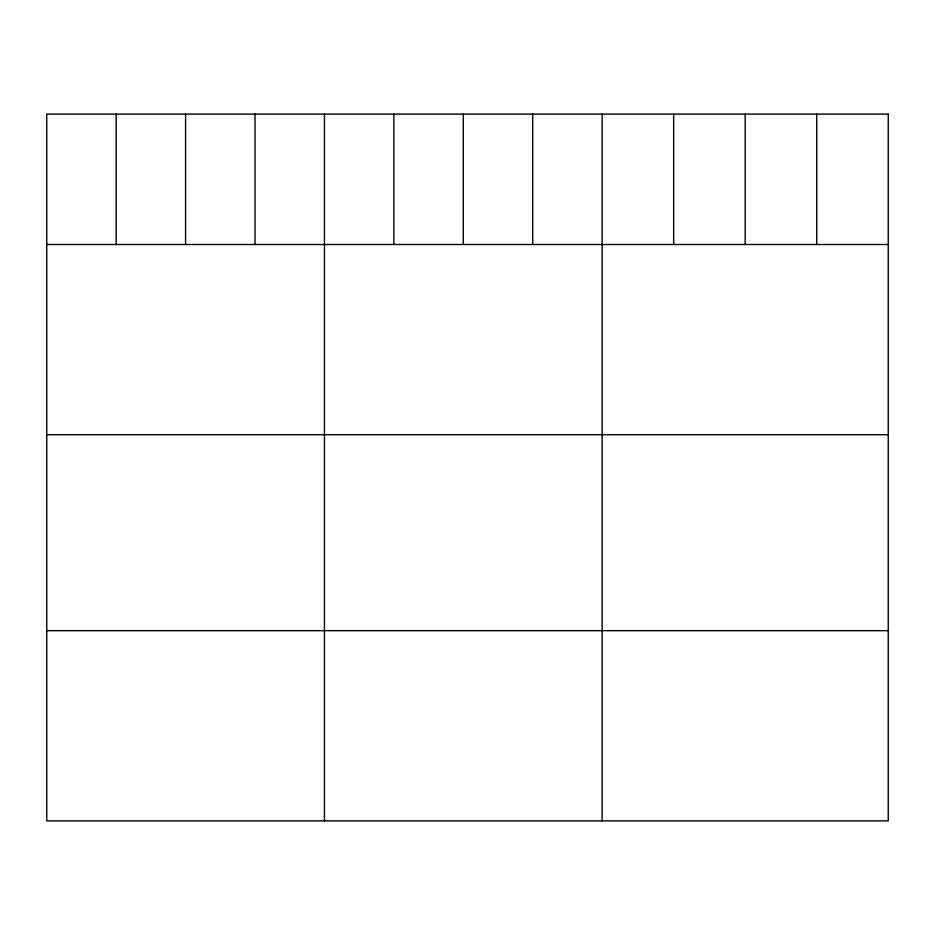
<?xml version="1.0" encoding="UTF-8"?>
<svg xmlns="http://www.w3.org/2000/svg" width="935" height="935" viewBox="0 0 935 935"><rect width="100%" height="100%" fill="white"/><g stroke="black" fill="none" stroke-linecap="round" stroke-linejoin="round"><path stroke-width="1.4" d="M46.75 244.502L888.25 244.502M46.75 434.705L888.25 434.705M46.75 630.669L888.25 630.669M816.722 114.117L816.722 244.502M745.195 114.117L745.195 244.502M673.667 114.117L673.667 244.502M602.14 114.117L602.14 820.883M532.716 114.117L532.716 244.502M463.292 114.117L463.292 244.502M393.869 114.117L393.869 244.502M324.445 114.117L324.445 820.883M255.021 114.117L255.021 244.502M185.597 114.117L185.597 244.502M116.174 114.117L116.174 244.502M888.25 114.117L46.75 114.117L46.75 820.883L888.25 820.883L888.25 114.117"/></g></svg>
